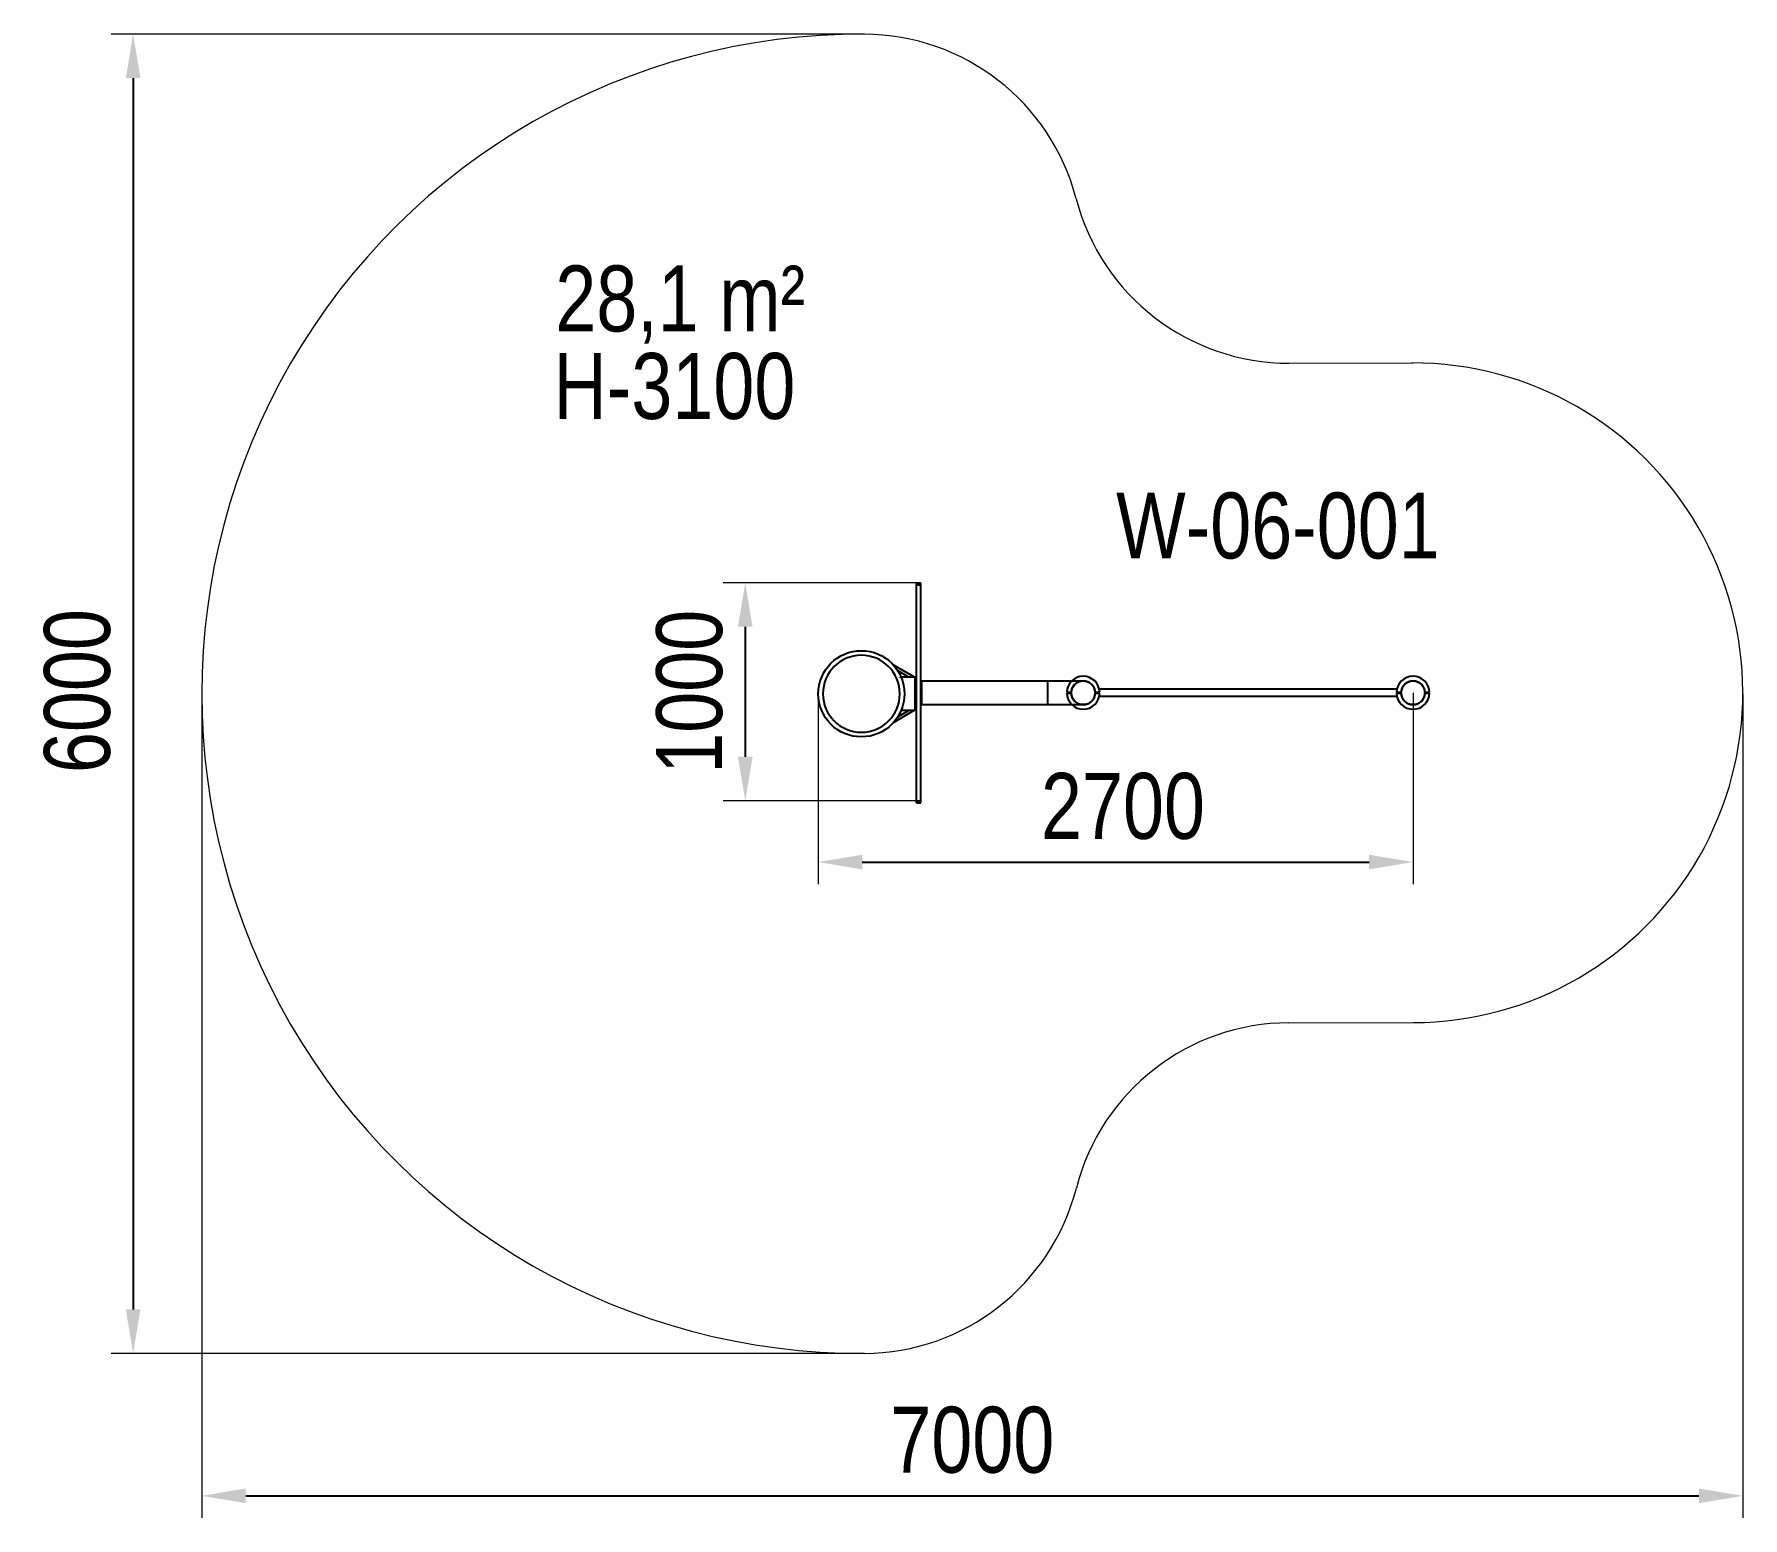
# Model space of a CAD drawing. Header units: millimetres. Extents: x -4897 to 2874, y -3586 to 3161.
import ezdxf

# ---------------------------------------------------------------- set-up
doc = ezdxf.new("R2010")
doc.units = ezdxf.units.MM
for name, color, linetype in [('DIKOM_АРТИКУЛ', 7, 'Continuous'), ('DIKOM_ЗОНА', 80, 'Continuous'), ('DIKOM_ОБЪЕКТ', 7, 'Continuous'), ('DIKOM_РАЗМЕР_ЗОНА', 7, 'Continuous'), ('DIKOM_РАЗМЕР_ОБЪЕКТА', 7, 'Continuous')]:
    doc.layers.add(name, color=color, linetype=linetype)
doc.styles.add('style1', font='arial.ttf', dxfattribs={"width": 0.8})
doc.dimstyles.new('1-50', dxfattribs={"dimtxt": 300, "dimasz": 200, "dimexe": 100, "dimexo": 0, "dimgap": 100, "dimtad": 1, "dimdec": 0, "dimtxsty": 'style1', "dimcen": 0, "dimclrd": 7, "dimclre": 7, "dimadec": 1, "dimazin": 2, "dimtfac": 1, "dimtdec": 0, "dimtmove": 0, "dimatfit": 3, "dimfxl": 0, "dimlwd": 25, "dimlwe": 18, "dimarcsym": 0})

# ---------------------------------------------------------------- blocks, each defined once
blk = doc.blocks.new('*D0')
at = {"layer": 'Defpoints', "color": 0, "transparency": 16777216}
for p in [(-885.1, 666.1), (-1663.2, -324.9), (-865.1, -324.9)]:
    blk.add_point(p, dxfattribs=at)
at = {"layer": 'DIKOM_РАЗМЕР_ОБЪЕКТА', "color": 7, "lineweight": 18, "transparency": 16777216}
for p, q in [((-885.1, 666.1), (-1763.2, 666.1)), ((-865.1, -324.9), (-1763.2, -324.9))]:
    blk.add_line(p, q, dxfattribs=at)
at = {"layer": 'DIKOM_РАЗМЕР_ОБЪЕКТА', "color": 7, "lineweight": 25, "transparency": 16777216}
blk.add_line((-1663.2, 466.1), (-1663.2, -124.9), dxfattribs=at)
at = {"layer": 'DIKOM_РАЗМЕР_ОБЪЕКТА', "color": 7, "transparency": 16777216}
for points in [[(-1696.5, 466.1), (-1629.9, 466.1), (-1663.2, 666.1)], [(-1696.5, -124.9), (-1629.9, -124.9), (-1663.2, -324.9)]]:
    blk.add_solid(points, dxfattribs=at)
at = {"layer": 'DIKOM_РАЗМЕР_ОБЪЕКТА', "color": 0, "transparency": 16777216, "insert": (-1916.4, 170.6), "char_height": 300, "attachment_point": 5, "rotation": 90, "style": 'style1'}
blk.add_mtext('1000', dxfattribs=at)
blk = doc.blocks.new('*D1')
at = {"layer": 'Defpoints', "color": 0, "transparency": 16777216}
for p in [(-1121.6, 3161.5), (-4447.4, -2838.5), (-1121.6, -2838.5)]:
    blk.add_point(p, dxfattribs=at)
at = {"layer": 'DIKOM_РАЗМЕР_ЗОНА', "color": 7, "lineweight": 18, "transparency": 16777216}
for p, q in [((-1121.6, 3161.5), (-4547.4, 3161.5)), ((-1121.6, -2838.5), (-4547.4, -2838.5))]:
    blk.add_line(p, q, dxfattribs=at)
at = {"layer": 'DIKOM_РАЗМЕР_ЗОНА', "color": 7, "lineweight": 25, "transparency": 16777216}
blk.add_line((-4447.4, 2961.5), (-4447.4, -2638.5), dxfattribs=at)
at = {"layer": 'DIKOM_РАЗМЕР_ЗОНА', "color": 7, "transparency": 16777216}
for points in [[(-4480.8, 2961.5), (-4414.1, 2961.5), (-4447.4, 3161.5)], [(-4480.8, -2638.5), (-4414.1, -2638.5), (-4447.4, -2838.5)]]:
    blk.add_solid(points, dxfattribs=at)
at = {"layer": 'DIKOM_РАЗМЕР_ЗОНА', "color": 0, "transparency": 16777216, "insert": (-4700.6, 173.8), "char_height": 300, "attachment_point": 5, "rotation": 90, "style": 'style1'}
blk.add_mtext('6000', dxfattribs=at)
blk = doc.blocks.new('*D2')
at = {"layer": 'Defpoints', "color": 0, "transparency": 16777216}
for p in [(-1331.1, 161.5), (1373.9, 166.1), (1373.9, -603.8)]:
    blk.add_point(p, dxfattribs=at)
at = {"layer": 'DIKOM_РАЗМЕР_ОБЪЕКТА', "color": 7, "lineweight": 18, "transparency": 16777216}
for p, q in [((-1331.1, 161.5), (-1331.1, -703.8)), ((1373.9, 166.1), (1373.9, -703.8))]:
    blk.add_line(p, q, dxfattribs=at)
at = {"layer": 'DIKOM_РАЗМЕР_ОБЪЕКТА', "color": 7, "lineweight": 25, "transparency": 16777216}
blk.add_line((-1131.1, -603.8), (1173.9, -603.8), dxfattribs=at)
at = {"layer": 'DIKOM_РАЗМЕР_ОБЪЕКТА', "color": 7, "transparency": 16777216}
for points in [[(-1131.1, -570.5), (-1131.1, -637.1), (-1331.1, -603.8)], [(1173.9, -570.5), (1173.9, -637.1), (1373.9, -603.8)]]:
    blk.add_solid(points, dxfattribs=at)
at = {"layer": 'DIKOM_РАЗМЕР_ОБЪЕКТА', "color": 0, "transparency": 16777216, "insert": (54.6, -350.6), "char_height": 300, "attachment_point": 5, "style": 'style1'}
blk.add_mtext('2700', dxfattribs=at)
blk = doc.blocks.new('*D3')
at = {"layer": 'Defpoints', "color": 0, "transparency": 16777216}
for p in [(-4135.1, 161.5), (2873.9, 161.5), (2873.9, -3486.4)]:
    blk.add_point(p, dxfattribs=at)
at = {"layer": 'DIKOM_РАЗМЕР_ЗОНА', "color": 7, "lineweight": 18, "transparency": 16777216}
for p, q in [((-4135.1, 161.5), (-4135.1, -3586.4)), ((2873.9, 161.5), (2873.9, -3586.4))]:
    blk.add_line(p, q, dxfattribs=at)
at = {"layer": 'DIKOM_РАЗМЕР_ЗОНА', "color": 7, "lineweight": 25, "transparency": 16777216}
blk.add_line((-3935.1, -3486.4), (2673.9, -3486.4), dxfattribs=at)
at = {"layer": 'DIKOM_РАЗМЕР_ЗОНА', "color": 7, "transparency": 16777216}
for points in [[(-3935.1, -3453), (-3935.1, -3519.7), (-4135.1, -3486.4)], [(2673.9, -3453), (2673.9, -3519.7), (2873.9, -3486.4)]]:
    blk.add_solid(points, dxfattribs=at)
at = {"layer": 'DIKOM_РАЗМЕР_ЗОНА', "color": 0, "transparency": 16777216, "insert": (-630.6, -3233.2), "char_height": 300, "attachment_point": 5, "style": 'style1'}
blk.add_mtext('7000', dxfattribs=at)

msp = doc.modelspace()

# ---------------------------------------------------------------- linework, layer by layer
at = {"layer": 'DIKOM_ЗОНА', "color": 3, "lineweight": 15}
for p, q in [((811.2, 1665.1), (1373.9, 1666.1)), ((809.6, -1334.9), (1376.6, -1333.9))]:
    msp.add_line(p, q, dxfattribs=at)
for centre, radius, start, end in [((-1135.1, 161.5), 3000, 89.74217, 270.25783), ((-1126.1, 2161.5), 1000, 14.58562, 89.74217), ((809.5, 2665.1), 1000, 194.58562, 270.10127), ((1373.9, 166.1), 1500, 270.10122, 90.20253), ((811.3, -2334.9), 1000, 90.10122, 165.6293), ((-1126.1, -1838.5), 1000, 270.25783, 345.6293)]:
    msp.add_arc(centre, radius, start, end, dxfattribs=at)
at = {"layer": 'DIKOM_ОБЪЕКТ'}
for p, q in [((-885.1, 666.1), (-865.1, 666.1)), ((-885.1, 657.2), (-885.1, 666.1)), ((-885.1, 657.2), (-865.1, 657.2)), ((-885.1, -324.9), (-885.1, 657.2)), ((-865.1, 657.2), (-865.1, 666.1)), ((-865.1, -324.9), (-865.1, 657.2)), ((-894.1, 236.5), (-990, 293.2)), ((-922.3, 239.3), (-970.3, 267.7)), ((-960.4, 236.3), (-960.1, 236.5)), ((-890.1, 236.5), (-954, 236.5)), ((-890.1, 86.5), (-890.1, 236.5)), ((-885.1, 221.5), (-890.1, 221.5)), ((-890.1, 101.5), (-890.1, 221.5)), ((-890.1, 216.5), (-890.1, 221.5)), ((-890.1, 106.5), (-890.1, 216.5)), ((-865.1, 216.1), (-860.1, 216.1)), ((-860.1, 220.1), (-126.1, 220.1)), ((-860.1, 116.1), (-860.1, 216.1)), ((-288.1, 220.1), (-288.1, 112.1)), ((-201.1, 168.1), (-180.5, 168.1)), ((-201.1, 164.1), (-180.5, 164.1)), ((-181.1, 164.1), (-181.1, 168.1)), ((-71.6, 168.1), (-51.1, 168.1)), ((-71.6, 168.1), (-51.1, 168.1)), ((-71.6, 164.1), (-51.1, 164.1)), ((-71.6, 164.1), (-51.1, 164.1)), ((1300.7, 182.1), (-52.8, 182.1)), ((1298.9, 168.1), (1319.5, 168.1)), ((1298.9, 168.1), (1319.5, 168.1)), ((1298.9, 164.1), (1319.5, 164.1)), ((1298.9, 164.1), (1319.5, 164.1)), ((1318.9, 164.1), (1318.9, 168.1)), ((1318.9, 164.1), (1318.9, 168.1)), ((1428.4, 168.1), (1448.9, 168.1)), ((1428.4, 164.1), (1448.9, 164.1)), ((-894.1, 86.5), (-990, 29.7)), ((-922.3, 83.7), (-970.3, 55.3)), ((-954, 86.5), (-890.1, 86.5)), ((-890.1, 101.5), (-890.1, 106.5)), ((-885.1, 101.5), (-890.1, 101.5)), ((-865.1, 116.1), (-860.1, 116.1)), ((-860.1, 112.1), (-126.1, 112.1)), ((-52.8, 150.1), (1300.7, 150.1)), ((-885.1, -324.9), (-865.1, -324.9)), ((-885.1, -333.9), (-885.1, -324.9)), ((-885.1, -333.9), (-865.1, -333.9)), ((-865.1, -333.9), (-865.1, -324.9))]:
    msp.add_line(p, q, dxfattribs=at)
for centre, radius in [((-1135.1, 161.5), 196), ((-126.1, 166.1), 54), ((-126.1, 166.1), 54), ((1373.9, 166.1), 54)]:
    msp.add_circle(centre, radius, dxfattribs=at)
at = {"layer": 'DIKOM_ОБЪЕКТ', "extrusion": (7.88946e-30, 1.73472e-18, -1)}
msp.add_circle((1135.1, 161.5), 175, dxfattribs=at)
at = {"layer": 'DIKOM_ОБЪЕКТ'}
for centre, radius, start, end in [((-126.1, 166.1), 75, 1.52807, 178.47193), ((1373.9, 166.1), 75, 1.52807, 178.47193), ((-126.1, 166.1), 75, 181.52807, 358.47193), ((-126.1, 166.1), 54.5, 2.10307, 177.89693), ((-126.1, 166.1), 54.5, 182.10307, 357.89693), ((1373.9, 166.1), 75, 181.52807, 358.47193), ((1373.9, 166.1), 54.5, 2.10307, 177.89693), ((1373.9, 166.1), 54.5, 182.10307, 357.89693)]:
    msp.add_arc(centre, radius, start, end, dxfattribs=at)

# ---------------------------------------------------------------- texts
at = {"layer": 'DIKOM_АРТИКУЛ', "color": 7, "linetype": 'Continuous', "lineweight": 15, "insert": (23.5, 1076.9), "char_height": 300, "width": 2314.7, "attachment_point": 1, "style": 'style1'}
msp.add_mtext('W-0{\\fArial|b0|i0|c204|p34;6}-001', dxfattribs=at)
at = {"layer": 'DIKOM_РАЗМЕР_ОБЪЕКТА', "char_height": 300, "width": 2314.7, "attachment_point": 1, "style": 'style1'}
for s, insert in [('{\\fArial|b0|i0|c204|p34;28},{\\fArial|b0|i0|c204|p34;1} m²', (-2527.2, 2109.4)), ('H-3100', (-2535.1, 1711.5))]:
    msp.add_mtext(s, dxfattribs=dict(at, insert=insert))

# ---------------------------------------------------------------- dimensions: what is measured, and where the dimension line sits
at = {"layer": 'DIKOM_РАЗМЕР_ЗОНА'}
dim = msp.add_linear_dim(base=(-4447.4, -2838.5), p1=(-1121.6, 3161.5), p2=(-1121.6, -2838.5), angle=90, text='6000', dimstyle='1-50', dxfattribs=at)
dim.commit()
dim.dimension.update_dxf_attribs({"geometry": '*D1', "text_midpoint": (-4447.4, 173.8), "dimtype": 160})
dim = msp.add_linear_dim(base=(2873.9, -3486.4), p1=(-4135.1, 161.5), p2=(2873.9, 161.5), text='7000', dimstyle='1-50', dxfattribs=at)
dim.commit()
dim.dimension.update_dxf_attribs({"geometry": '*D3', "text_midpoint": (-630.6, -3486.4), "dimtype": 160})
at = {"layer": 'DIKOM_РАЗМЕР_ОБЪЕКТА'}
dim = msp.add_linear_dim(base=(-1663.2, -324.9), p1=(-885.1, 666.1), p2=(-865.1, -324.9), angle=90, text='1000', dimstyle='1-50', dxfattribs=at)
dim.commit()
dim.dimension.update_dxf_attribs({"geometry": '*D0', "text_midpoint": (-1663.2, 170.6), "dimtype": 160})
dim = msp.add_linear_dim(base=(1373.9, -603.8), p1=(-1331.1, 161.5), p2=(1373.9, 166.1), text='2700', dimstyle='1-50', dxfattribs=at)
dim.commit()
dim.dimension.update_dxf_attribs({"geometry": '*D2', "text_midpoint": (54.6, -603.8), "dimtype": 160})

doc.saveas('drawing.dxf')
